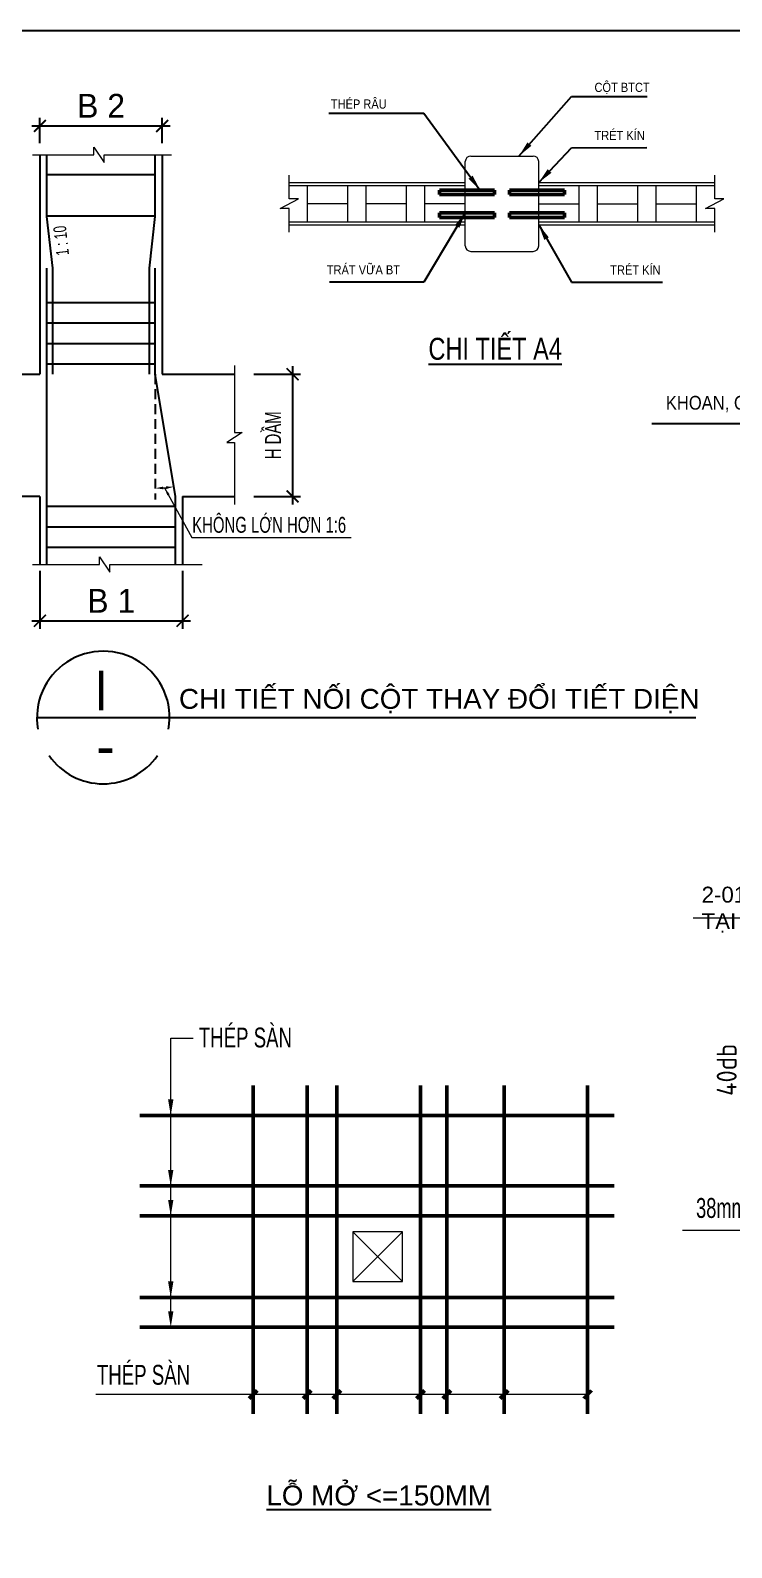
# Model space of a CAD drawing. Header units: millimetres. Extents: x 32534 to 196510, y -37949 to -8249.
# Drawn here: x 172263 to 181072, y -27318 to -8249 of the extents above; entities that cross this region are included whole.
import ezdxf
from ezdxf.enums import TextEntityAlignment as Align

# ---------------------------------------------------------------- set-up
doc = ezdxf.new("R2010")
doc.units = ezdxf.units.MM
doc.header["$MEASUREMENT"] = 0
doc.linetypes.add('DASHED2', pattern=[0.375, 0.25, -0.125])
for name, color, linetype, lineweight in [('06- General text', 2, 'Continuous', 25), ('9', 9, 'Continuous', 20), ('NETKHUAT', 8, 'Continuous', 15), ('S-Beam-edge', 7, 'Continuous', 25), ('S-concrete', 4, 'Continuous', 20), ('S-dims', 8, 'Continuous', 18), ('S-hatch', 252, 'Continuous', 5), ('S-Leader', 8, 'Continuous', 20), ('S-Rein', 6, 'Continuous', 50), ('S-text', 3, 'Continuous', 25), ('S-TEXT35', 3, 'Continuous', 25), ('S-thin', 253, 'Continuous', 18)]:
    doc.layers.add(name, color=color, linetype=linetype, lineweight=lineweight)
for name, color, linetype in [('1', 1, 'Continuous'), ('3', 3, 'Continuous'), ('Cot dai', 2, 'Continuous')]:
    doc.layers.add(name, color=color, linetype=linetype)
doc.styles.add('Archetype', font='ARIALN_0.TTF', dxfattribs={"width": 0.8})
doc.styles.add('AVANTH', font='Vhavan_1.ttf')
doc.styles.add('AVANTH-KT', font='Vhavan_1.ttf')
doc.styles.add('General text 2', font='VHARIAL.TTF')
doc.styles.add('GHD_STANDARD', font='ISOCP2.shx')
doc.styles.add('S-TEXT25', font='VN_VNI.shx', dxfattribs={"width": 0.9})
doc.styles.add('S-TEXT35', font='Vhavan_1.ttf', dxfattribs={"width": 0.9})
doc.styles.add('VNAVANTH', font='Vhavan_1.ttf')
doc.dimstyles.new('1-25-H', dxfattribs={"dimtxt": 250, "dimasz": 100, "dimexe": 150, "dimexo": 0, "dimgap": 50, "dimtad": 1, "dimdec": 0, "dimlfac": 0.25, "dimzin": 0, "dimdsep": 46, "dimtxsty": 'AVANTH', "dimcen": 0, "dimdle": 150, "dimclrd": 9, "dimclre": 9, "dimclrt": 4, "dimadec": 0, "dimazin": 0, "dimtfac": 1, "dimtdec": 0, "dimtix": 1, "dimtmove": 2, "dimatfit": 3, "dimfxl": 1, "dimtvp": 1, "dimtolj": 1, "dimtzin": 0, "dimlwd": -1, "dimlwe": -1, "dimarcsym": 0})
doc.dimstyles.new('DIM-D1', dxfattribs={"dimtxt": 250, "dimasz": 150, "dimexe": 150, "dimexo": 0, "dimgap": 50, "dimtad": 1, "dimdec": 0, "dimzin": 12, "dimdsep": 46, "dimtxsty": 'Archetype', "dimblk": 'ARCHTICK', "dimcen": 30, "dimdle": 150, "dimclrd": 256, "dimclre": 256, "dimclrt": 256, "dimadec": 0, "dimazin": 0, "dimtfac": 1, "dimtdec": 0, "dimtmove": 2, "dimatfit": 3, "dimfxl": 1, "dimtolj": 1, "dimtzin": 12, "dimlwd": -1, "dimarcsym": 1})
doc.dimstyles.new('LI50', dxfattribs={"dimscale": 100, "dimtxt": 3, "dimasz": 1.5, "dimexe": 1, "dimexo": 0, "dimgap": 1, "dimtad": 1, "dimdec": 0, "dimlfac": 0.5, "dimzin": 0, "dimdsep": 46, "dimtxsty": 'AVANTH', "dimblk1": 'ARCHTICK', "dimblk2": 'ARCHTICK', "dimsah": 1, "dimcen": 0, "dimdle": 1, "dimclrd": 256, "dimclre": 256, "dimclrt": 4, "dimadec": 0, "dimazin": 0, "dimtfac": 0.5, "dimtdec": 0, "dimtmove": 0, "dimatfit": 3, "dimldrblk": 'ARCHTICK', "dimfxl": 1, "dimtolj": 1, "dimtzin": 0, "dimarcsym": 0})
doc.dimstyles.new('SDIM_100_STD', dxfattribs={"dimscale": 100, "dimtxt": 2, "dimasz": 2, "dimexe": 2, "dimexo": 1, "dimgap": 1, "dimtad": 1, "dimdec": 0, "dimtxsty": 'S-TEXT25', "dimcen": 2.5, "dimdle": 2, "dimclrd": 1, "dimclre": 1, "dimclrt": 2, "dimadec": 0, "dimazin": 0, "dimtfac": 1, "dimtdec": 0, "dimtix": 1, "dimtmove": 0, "dimatfit": 3, "dimfxl": 1, "dimarcsym": 0})

# ---------------------------------------------------------------- blocks, each defined once
blk = doc.blocks.new('_ArchTick')
at = {"color": 0, "linetype": 'ByBlock', "const_width": 0.15}
blk.add_lwpolyline([(-0.5, -0.5), (0.5, 0.5)], dxfattribs=at)
blk = doc.blocks.new('*D31')
at = {"layer": 'Defpoints', "color": 0, "transparency": 16777216}
for p in [(184311, -23251), (184449, -23251), (184311, -23332)]:
    blk.add_point(p, dxfattribs=at)
at = {"layer": 'S-dims', "lineweight": -2, "transparency": 16777216}
for p, q in [((184311, -23251), (184311, -23482)), ((184449, -23251), (184449, -23482))]:
    blk.add_line(p, q, dxfattribs=at)
at = {"layer": 'S-dims', "transparency": 16777216}
blk.add_line((184599, -23332), (184161, -23332), dxfattribs=at)
at = {"layer": 'S-dims', "transparency": 16777216, "xscale": 150, "yscale": 150, "zscale": 150, "rotation": 180}
blk.add_blockref('_ArchTick', (184311, -23332), dxfattribs=at)
at = {"layer": 'S-dims', "transparency": 16777216, "xscale": 150, "yscale": 150, "zscale": 150}
blk.add_blockref('_ArchTick', (184449, -23332), dxfattribs=at)
at = {"layer": 'S-dims', "transparency": 16777216, "insert": (181236, -23051), "char_height": 250, "attachment_point": 5, "style": 'Archetype'}
blk.add_mtext('\\A1;38mm CLR.', dxfattribs=at)
blk = doc.blocks.new('*D37')
at = {"layer": '9', "lineweight": -2, "transparency": 16777216}
for p, q in [((172383, -15041), (172383, -15770)), ((174175, -15041), (174175, -15770)), ((172283, -15670), (174275, -15670))]:
    blk.add_line(p, q, dxfattribs=at)
at = {"layer": 'Defpoints', "color": 0, "transparency": 16777216}
for p in [(172383, -15041), (174175, -15041), (174175, -15670)]:
    blk.add_point(p, dxfattribs=at)
at = {"layer": '9', "lineweight": -2, "transparency": 16777216, "xscale": 150, "yscale": 150, "zscale": 150, "rotation": 180}
blk.add_blockref('_ArchTick', (172383, -15670), dxfattribs=at)
at = {"layer": '9', "lineweight": -2, "transparency": 16777216, "xscale": 150, "yscale": 150, "zscale": 150}
blk.add_blockref('_ArchTick', (174175, -15670), dxfattribs=at)
at = {"layer": '9', "color": 4, "transparency": 16777216, "insert": (173279, -15419), "char_height": 300, "attachment_point": 5, "style": 'AVANTH'}
blk.add_mtext('\\A1;B 1', dxfattribs=at)
blk = doc.blocks.new('*D38')
at = {"layer": '9', "lineweight": -2, "transparency": 16777216}
for p, q in [((175070, -12571), (175657, -12571)), ((175557, -12471), (175557, -14207)), ((175070, -14107), (175657, -14107))]:
    blk.add_line(p, q, dxfattribs=at)
at = {"layer": 'Defpoints', "color": 0, "transparency": 16777216}
for p in [(175070, -12571), (175070, -14107), (175557, -14107)]:
    blk.add_point(p, dxfattribs=at)
at = {"layer": '9', "lineweight": -2, "transparency": 16777216, "xscale": 150, "yscale": 150, "zscale": 150}
for p, rotation in [((175557, -12571), 90), ((175557, -14107), 270)]:
    blk.add_blockref('_ArchTick', p, dxfattribs=dict(at, rotation=rotation))
at = {"layer": '9', "color": 4, "transparency": 16777216, "insert": (175311, -13339), "char_height": 300, "attachment_point": 5, "rotation": 90, "style": 'AVANTH'}
blk.add_mtext('\\A1;{\\H0.66667x;\\W0.7;H \\H1x;DÇM}', dxfattribs=at)
blk = doc.blocks.new('*D40')
at = {"layer": '9', "color": 9, "linetype": 'ByBlock', "transparency": 16777216}
blk.add_arc((173831, -12571), 1433, 273.9996, 275.4623, dxfattribs=at)
for points in [[(173932, -14017), (173930, -13984), (173831, -14004)], [(173965, -13981), (173970, -14014), (174067, -13985)]]:
    blk.add_solid(points, dxfattribs=at)
at = {"layer": 'Defpoints', "color": 0, "linetype": 'ByBlock', "transparency": 16777216}
for p in [(173831, -12571), (173831, -12571), (173910, -14002), (174087, -14107), (173831, -14145)]:
    blk.add_point(p, dxfattribs=at)
at = {"layer": '9', "color": 4, "linetype": 'ByBlock', "transparency": 16777216, "insert": (173945, -13945), "char_height": 250, "attachment_point": 5, "rotation": 4.731, "style": 'AVANTH'}
blk.add_mtext('\\A1;{\\H0.04x;.}', dxfattribs=at)
blk = doc.blocks.new('*D41')
at = {"layer": '9', "lineweight": -2, "transparency": 16777216}
for p, q in [((172283, -9451), (174019, -9451)), ((172383, -9667), (172383, -9351)), ((173919, -9667), (173919, -9351))]:
    blk.add_line(p, q, dxfattribs=at)
at = {"layer": 'Defpoints', "color": 0, "transparency": 16777216}
for p in [(173919, -9451), (172383, -9667), (173919, -9667)]:
    blk.add_point(p, dxfattribs=at)
at = {"layer": '9', "lineweight": -2, "transparency": 16777216, "xscale": 150, "yscale": 150, "zscale": 150, "rotation": 180}
blk.add_blockref('_ArchTick', (172383, -9451), dxfattribs=at)
at = {"layer": '9', "lineweight": -2, "transparency": 16777216, "xscale": 150, "yscale": 150, "zscale": 150}
blk.add_blockref('_ArchTick', (173919, -9451), dxfattribs=at)
at = {"layer": '9', "color": 4, "transparency": 16777216, "insert": (173151, -9198), "char_height": 300, "attachment_point": 5, "style": 'AVANTH'}
blk.add_mtext('\\A1;B 2', dxfattribs=at)

msp = doc.modelspace()

# ---------------------------------------------------------------- linework, layer by layer
at = {"color": 0}
msp.add_line((172345.64, -16885.26), (180621.41, -16885.27), dxfattribs=at)
for major_axis, start_param, end_param in [((833.33, 0.05), -0.17597037, 3.31743382), ((833.33, 0.01), 3.75418049, 5.67056484)]:
    msp.add_ellipse((173178.98, -16885.22), major_axis=major_axis, ratio=1, start_param=start_param, end_param=end_param, dxfattribs=at)
at = {"layer": '1', "linetype": 'ByBlock'}
for p, q in [((172471.7, -10587.57, 0.22), (172471.7, -9813.07, 0.22)), ((173831.05, -10587.57, 0.22), (173831.05, -9813.07, 0.22)), ((172543.71, -11238.93, 0.22), (172471.7, -10587.57, 0.22)), ((173759.03, -11238.93, 0.22), (173831.05, -10587.57, 0.22)), ((172471.7, -14963.23, 0.22), (172471.7, -11238.93, 0.22)), ((172543.71, -12571.4, 0.22), (172543.71, -11238.93, 0.22)), ((173759.03, -12571.4, 0.22), (173759.03, -11238.93, 0.22)), ((173831.05, -12571.4, 0.22), (173831.05, -11238.93, 0.22)), ((174087.05, -14107.47, 0.22), (173831.05, -12571.4, 0.22)), ((174087.05, -14963.23, 0.22), (174087.05, -14107.47, 0.22))]:
    msp.add_line(p, q, dxfattribs=at)
at = {"layer": '3'}
for p, q in [((172383.37, -9813.07, 0.22), (172383.37, -12571.4, 0.22)), ((173919.37, -9813.07, 0.22), (173919.37, -12571.4, 0.22)), ((171475.69, -12571.4, 0.22), (172383.37, -12571.4, 0.22)), ((173919.37, -12571.4, 0.22), (174827.05, -12571.4, 0.22)), ((172383.37, -14107.47, 0.22), (171475.69, -14107.47, 0.22)), ((172383.37, -14107.47, 0.22), (172383.37, -14963.23, 0.22)), ((174175.37, -14107.47, 0.22), (174827.05, -14107.47, 0.22)), ((174175.37, -14107.47, 0.22), (174175.37, -14963.23, 0.22))]:
    msp.add_line(p, q, dxfattribs=at)
at = {"layer": 'Cot dai', "linetype": 'ByBlock'}
for p, q in [((173831.05, -10064.48, 0.22), (172471.7, -10064.48, 0.22)), ((173831.05, -10582.93, 0.22), (172471.7, -10582.93, 0.22)), ((173831.05, -11675.4, 0.22), (172471.7, -11675.4, 0.22)), ((173831.05, -11931.4, 0.22), (172471.7, -11931.4, 0.22)), ((173831.05, -12187.4, 0.22), (172471.7, -12187.4, 0.22)), ((173831.05, -12443.4, 0.22), (172471.7, -12443.4, 0.22)), ((174087.05, -14235.47, 0.22), (172471.7, -14235.47, 0.22)), ((174087.05, -14491.47, 0.22), (172471.7, -14491.47, 0.22)), ((174087.05, -14747.47, 0.22), (172471.7, -14747.47, 0.22))]:
    msp.add_line(p, q, dxfattribs=at)
at = {"layer": 'Defpoints'}
msp.add_lwpolyline([(159030.26, -8249.46), (195308.43, -8249.46), (195308.43, -37949.46), (159030.26, -37949.46)], close=True, dxfattribs=at)
at = {"layer": 'NETKHUAT', "elevation": 0.22}
for points in [[(172289.57, -9813.07), (173062.32, -9813.07), (173062.32, -9717.02), (173190.39, -9909.11), (173190.39, -9813.07), (174036.67, -9813.07)], [(174827.05, -12460.76), (174827.05, -13302.11), (174923.1, -13302.11), (174731, -13430.18), (174827.05, -13430.18), (174827.05, -14208.65)], [(172289.57, -14963.23), (173131.4, -14963.23), (173131.4, -14867.19), (173259.47, -15059.28), (173259.47, -14963.23), (174420.67, -14963.23)]]:
    msp.add_lwpolyline(points, dxfattribs=at)
at = {"layer": 'S-Beam-edge', "linetype": 'DASHED2', "ltscale": 500}
msp.add_line((173831.05, -12571.4, 0.22), (173831.05, -14144.67, 0.22), dxfattribs=at)
at = {"layer": 'S-concrete'}
for p, q in [((177726.41, -10958), (177726.41, -9898.16)), ((177795.53, -9829.04), (178578.89, -9829.04)), ((178648.01, -10958), (178648.01, -9898.16)), ((175514.57, -10163.12), (177726.41, -10163.12)), ((178648.01, -10163.12), (180859.85, -10163.12)), ((175514.57, -10693.04), (177726.41, -10693.04)), ((178648.01, -10693.04), (180859.85, -10693.04)), ((177795.53, -11027.12), (178578.89, -11027.12))]:
    msp.add_line(p, q, dxfattribs=at)
msp.add_lwpolyline([(176313.16, -23348.19), (176313.16, -23973.19), (176938.16, -23973.19), (176938.16, -23348.19)], close=True, dxfattribs=at)
for centre, start, end in [((177795.53, -9898.16), 90, 180), ((178578.89, -9898.16), 0, 90), ((177795.53, -10958), 180, 270), ((178578.89, -10958), 270, 0)]:
    msp.add_arc(centre, 69.12, start, end, dxfattribs=at)
at = {"layer": 'S-dims'}
for p, q in [((174026.3, -20914.45), (174306.25, -20914.45)), ((174026.3, -24348.19), (174026.3, -20914.45))]:
    msp.add_line(p, q, dxfattribs=at)
for points in [[(175514.57, -10785.2), (175514.57, -10487.99), (175399.37, -10487.99), (175629.77, -10368.18), (175514.57, -10368.18), (175514.57, -10070.96)], [(180859.85, -10785.2), (180859.85, -10487.99), (180744.65, -10487.99), (180975.05, -10368.18), (180859.85, -10368.18), (180859.85, -10070.96)], [(179263.16, -25391.8), (173086.98, -25391.8)]]:
    msp.add_lwpolyline(points, dxfattribs=at)
for points in [[(174059.63, -21685.69), (173992.97, -21685.69), (174026.3, -21885.69)], [(174059.63, -22573.19), (173992.97, -22573.19), (174026.3, -22773.19)], [(174059.63, -22948.19), (173992.97, -22948.19), (174026.3, -23148.19)], [(174059.63, -23973.19), (173992.97, -23973.19), (174026.3, -24173.19)], [(174059.63, -24348.19), (173992.97, -24348.19), (174026.3, -24548.19)]]:
    msp.add_solid(points, dxfattribs=at)
at = {"layer": 'S-hatch', "color": 8}
for p, q in [((175514.57, -10199.99), (177726.41, -10199.99)), ((175744.97, -10656.18), (175744.97, -10199.99)), ((176251.85, -10656.18), (176251.85, -10199.99)), ((176482.25, -10656.18), (176482.25, -10199.99)), ((176989.13, -10656.18), (176989.13, -10199.99)), ((177219.53, -10656.18), (177219.53, -10199.99)), ((178648.01, -10199.99), (180859.85, -10199.99)), ((179154.89, -10656.18), (179154.89, -10199.99)), ((179385.29, -10656.18), (179385.29, -10199.99)), ((179892.17, -10656.18), (179892.17, -10199.99)), ((180122.57, -10656.18), (180122.57, -10199.99)), ((180629.45, -10656.18), (180629.45, -10199.99)), ((176251.85, -10428.08), (175744.97, -10428.08)), ((176989.13, -10428.08), (176482.25, -10428.08)), ((177726.41, -10428.08), (177219.53, -10428.08)), ((178648.01, -10428.08), (179154.89, -10428.08)), ((179385.29, -10428.08), (179892.17, -10428.08)), ((180122.57, -10428.08), (180629.45, -10428.08)), ((175514.57, -10656.18), (177726.41, -10656.18)), ((178648.01, -10656.18), (180859.85, -10656.18))]:
    msp.add_line(p, q, dxfattribs=at)
at = {"layer": 'S-Rein', "ltscale": 10}
for p, q in [((178095.05, -10256.44), (177403.85, -10256.44)), ((177403.85, -10314.04), (177403.85, -10256.44)), ((178095.05, -10256.44), (177726.41, -10256.44)), ((178095.05, -10314.04), (178095.05, -10256.44)), ((178970.57, -10256.44), (178279.37, -10256.44)), ((178279.37, -10314.04), (178279.37, -10256.44)), ((178970.57, -10314.04), (178970.57, -10256.44)), ((178095.05, -10314.04), (177403.85, -10314.04)), ((178970.57, -10314.04), (178279.37, -10314.04)), ((177403.85, -10599.73), (177403.85, -10542.13)), ((178095.05, -10542.13), (177403.85, -10542.13)), ((178095.05, -10599.73), (177403.85, -10599.73)), ((178095.05, -10599.73), (178095.05, -10542.13)), ((178279.37, -10599.73), (178279.37, -10542.13)), ((178970.57, -10542.13), (178279.37, -10542.13)), ((178970.57, -10599.73), (178279.37, -10599.73)), ((178970.57, -10599.73), (178970.57, -10542.13))]:
    msp.add_line(p, q, dxfattribs=at)
at = {"layer": 'S-Rein'}
for p, q in [((175063.16, -25635.9), (175063.16, -21511.89)), ((175738.16, -25635.9), (175738.16, -21511.89)), ((176113.16, -25635.9), (176113.16, -21511.89)), ((177163.16, -25635.9), (177163.16, -21511.89)), ((177495.69, -25635.9), (177495.69, -21511.89)), ((178213.16, -25635.9), (178213.16, -21511.89)), ((179263.16, -25635.9), (179263.16, -21511.89)), ((173636.79, -21885.69), (179597.06, -21885.69)), ((173636.79, -22773.19), (179597.06, -22773.19)), ((173636.79, -23148.19), (179597.06, -23148.19)), ((173636.79, -24173.19), (179597.06, -24173.19)), ((173636.79, -24548.19), (179597.06, -24548.19)), ((175013.16, -25441.8), (175113.16, -25341.8)), ((175688.16, -25441.8), (175788.16, -25341.8)), ((176063.16, -25441.8), (176163.16, -25341.8)), ((177113.16, -25441.8), (177213.16, -25341.8)), ((177445.69, -25441.8), (177545.69, -25341.8)), ((178163.16, -25441.8), (178263.16, -25341.8)), ((179213.16, -25441.8), (179313.16, -25341.8))]:
    msp.add_line(p, q, dxfattribs=at)
at = {"layer": 'S-thin', "ltscale": 750}
for p, q in [((176313.16, -23348.19), (176938.16, -23973.19)), ((176938.16, -23348.19), (176313.16, -23973.19))]:
    msp.add_line(p, q, dxfattribs=at)
at = {"layer": 'S-thin'}
msp.add_line((184644.32, -23332.49), (180455.45, -23332.49), dxfattribs=at)

# ---------------------------------------------------------------- texts
at = {"insert": (173091.29, -16994.28), "char_height": 500, "attachment_point": 1, "line_spacing_factor": 1.2, "style": 'General text 2'}
msp.add_mtext('-', dxfattribs=at)
at = {"layer": '06- General text', "style": 'General text 2'}
for s, p in [('chi tiÕt nèI CéT THAY §æI TIÕT DIÖN', (174129.64, -16776.25)), ('%%Ulç më <=150MM', (175227.08, -26786.77))]:
    msp.add_text(s, height=250, dxfattribs=at).set_placement(p)
at = {"layer": '06- General text', "insert": (180694.89, -19011.61), "char_height": 200, "width": 4498.0686, "attachment_point": 1, "style": 'General text 2'}
msp.add_mtext('2-016 @ 75mm líp gi÷a sµn, t¹i mçi gãc', dxfattribs=at)
at = {"layer": '1', "style": 'AVANTH-KT', "width": 0.8}
msp.add_text('%%Uchi tiÕt a4', height=276.48, dxfattribs=at).set_placement((177263.3, -12251.76), align=Align.MIDDLE_LEFT)
at = {"layer": 'S-concrete', "style": 'VNAVANTH', "width": 0.7}
msp.add_text('1 : 10', height=160, rotation=96.309281, dxfattribs=at).set_placement((172749.25, -11070.74, 0.22))
at = {"layer": 'S-text', "width": 0.7}
for s, height, style, p in [('kh«ng lín h¬n 1:6', 200, 'VNAVANTH', (174296.16, -14563.73)), ('THEÙP SAØN', 250, 'S-TEXT25', (174378.98, -21032.41)), ('THEÙP SAØN', 250, 'S-TEXT25', (173098.96, -25271.13))]:
    msp.add_text(s, height=height, dxfattribs=dict(at, style=style)).set_placement(p)
at = {"layer": 'S-text', "style": 'S-TEXT25'}
for s, insert, char_height, attachment_point in [('COÄT BTCT', (179348.86, -8978.81), 115.2, 4), ('   THEÙP RAÂU ', (176738.44, -9176.2), 115.2, 6), ('TREÙT KÍN', (179348.86, -9569.94), 115.2, 4), ('TRAÙT VÖÕA BT', (176906.14, -11259.57), 115.2, 6), ('TREÙT KÍN', (179546.88, -11261.09), 115.2, 4), ('KHOAN, CHEØN EPOXY', (182464, -12945.91), 172.8, 6)]:
    msp.add_mtext(s, dxfattribs=dict(at, insert=insert, char_height=char_height, attachment_point=attachment_point))
at = {"layer": 'S-text', "insert": (181230.27, -21314.02), "char_height": 250, "attachment_point": 5, "rotation": 90, "style": 'GHD_STANDARD'}
msp.add_mtext('\\A1;40db\\P(TYP.)', dxfattribs=at)
at = {"layer": 'S-TEXT35', "style": 'S-TEXT35', "width": 0.9}
msp.add_attdef('I', text='A', height=500, dxfattribs=at).set_placement((173153.07, -16945.62), align=Align.BOTTOM_CENTER)

# ---------------------------------------------------------------- dimensions: what is measured, and where the dimension line sits
at = {"layer": '9'}
for p1, p2, distance, text, picture, middle in [((172383.37, -9667.24, 0.22), (173919.37, -9667.24, 0.22), 216.25, 'B 2', '*D41', (173151.37, -9198.42, 0.22)), ((172383.37, -15040.64, 0.22), (174175.37, -15040.64, 0.22), -628.87, 'B 1', '*D37', (173279.37, -15419.41, 0.22))]:
    dim = msp.add_aligned_dim(p1=p1, p2=p2, distance=distance, text=text, dimstyle='LI50', dxfattribs=at)
    dim.commit()
    dim.dimension.update_dxf_attribs({"geometry": picture, "text_midpoint": middle})
at = {"layer": '9', "linetype": 'ByBlock'}
dim = msp.add_angular_dim_2l(base=(173909.88, -14002.05), line1=((174087.05, -14107.47, 0.22), (173831.05, -12571.4, 0.22)), line2=((173831.05, -12571.4, 0.22), (173831.05, -14144.67, 0.22)), text='{\\H0.04x;.}', dimstyle='1-25-H', dxfattribs=at)
dim.commit()
dim.dimension.update_dxf_attribs({"geometry": '*D40', "text_midpoint": (173944.68, -13944.53, 0.22)})
at = {"layer": '9'}
dim = msp.add_linear_dim(base=(175556.6, -14107.47, 0.22), p1=(175070.41, -12571.4, 0.22), p2=(175070.41, -14107.47, 0.22), angle=270, text='{\\H0.66667x;\\W0.7;H \\H1x;DÇM}', dimstyle='LI50', dxfattribs=at)
dim.commit()
dim.dimension.update_dxf_attribs({"geometry": '*D38', "text_midpoint": (175556.6, -13339.43, 0.22), "dimtype": 161})
at = {"layer": 'S-dims'}
dim = msp.add_linear_dim(base=(184311.29, -23332.49), p1=(184448.65, -23250.54), p2=(184311.29, -23250.54), text='38mm CLR.', dimstyle='DIM-D1', override={"dimfxl": 25}, dxfattribs=at)
dim.commit()
dim.dimension.update_dxf_attribs({"geometry": '*D31', "text_midpoint": (181235.67, -23050.74), "dimtype": 160})

# ---------------------------------------------------------------- leaders
at = {"layer": '9', "linetype": 'ByBlock'}
msp.add_leader([(173949.22, -13999.34, 0.22), (174292.95, -14622.03, 0.22), (176294.22, -14622.03, 0.22)], dimstyle='1-25-H', override={"dimgap": 50, "dimtad": 0}, dxfattribs=at)
at = {"layer": 'S-dims', "annotation_type": 0, "has_hookline": 1}
for points, hookline_direction, text_width in [([(178399.73, -9829.04), (179058.71, -9079.72), (180009.56, -9080.29)], 0, 686.26), ([(177910.73, -10256.44), (177207.43, -9293.93), (176010, -9292.99)], 1, 888.69), ([(178648.01, -10163.12), (179058.71, -9724.86), (180005.57, -9723.87)], 0, 641.83), ([(177726.31, -10542.13), (177207.43, -11416.01), (176022, -11415.99)], 1, 938.06), ([(178648.01, -10693.04), (179058.71, -11416.01), (180203.59, -11415.02)], 0, 641.83), ([(183944.15, -12593.1), (182664.65, -13193.39), (180070.69, -13193.27)], 1, 2377.23), ([(184106.62, -13594.25), (183827.17, -14462.39), (182250.31, -14462.27)], 1, 1407.09)]:
    msp.add_leader(points, dimstyle='SDIM_100_STD', override={"dimgap": 1, "dimtad": 0}, dxfattribs=dict(at, hookline_direction=hookline_direction, text_width=text_width))
at = {"layer": 'S-Leader'}
msp.add_leader([(184737.7, -21374.38), (183320.23, -19405.44), (180590.27, -19405.44)], dimstyle='DIM-D1', override={"dimfxl": 25}, dxfattribs=at)

doc.saveas('drawing.dxf')
